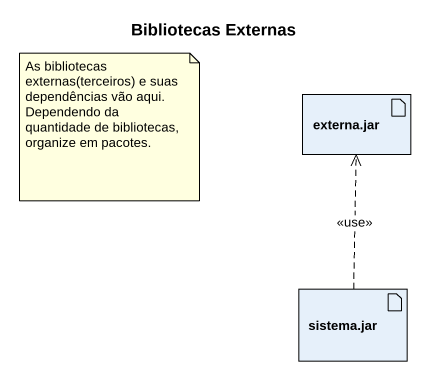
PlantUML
@startuml
title Bibliotecas Externas
artifact "externa.jar" as externa_jar
artifact "sistema.jar" as sistema_jar
sistema_jar .up.> externa_jar : <<use>>
note as N1
  As bibliotecas externas(terceiros) e suas dependências vão aqui.
  Dependendo da quantidade de bibliotecas, organize em pacotes.
end note
@enduml
